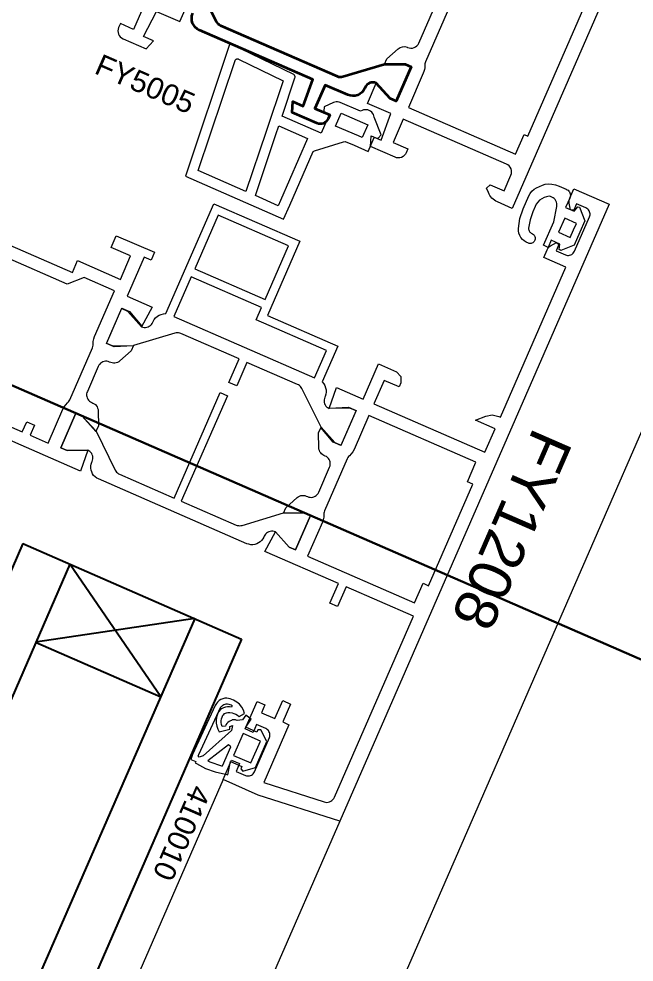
# Model space of a CAD drawing. Header units: millimetres. Extents: x -50172 to 90294, y -80883 to 956680.
# Drawn here: x 4525.7 to 4597.8, y -17292.7 to -17182.1 of the extents above; entities that cross this region are included whole.
import ezdxf

# ---------------------------------------------------------------- set-up
doc = ezdxf.new("R2010")
doc.units = ezdxf.units.MM
doc.header["$MEASUREMENT"] = 0
for name, color, linetype, lineweight in [('0_Pen_No__2', 8, 'Continuous', 15), ('0_Pen_No__5', 7, 'Continuous', 25), ('0_Pen_No__6', 7, 'Continuous', 35), ('0_Pen_No__7', 7, 'Continuous', 35), ('0_Pen_No__9', 7, 'Continuous', 13), ('New_A-25-M_Wall_Ext_Pen_No__87', 8, 'Continuous', 20)]:
    doc.layers.add(name, color=color, linetype=linetype, lineweight=lineweight)
doc.layers.add('New_A-25-M_Wall_Ext', color=7, linetype='Continuous')
doc.layers.add('New_ArchiCAD Windows', color=7, linetype='Continuous')
doc.layers.add('New_ArchiCAD Windows_Pen_No__23', color=7, linetype='Continuous', lineweight=30, true_color=0x2a2a2a)
doc.styles.add('GENERATED_STYLE_3', font='')
doc.styles.get('GENERATED_STYLE_3').set_extended_font_data('Arial')

# ---------------------------------------------------------------- blocks, each defined once
blk = doc.blocks.new('Wall_2_1', base_point=(10092.6, -4631.3))
at = {"layer": 'New_A-25-M_Wall_Ext_Pen_No__87', "linetype": 'Continuous', "flags": 128}
blk.add_lwpolyline([(2234.14, -22653.24), (10092.6, -4631.3)], dxfattribs=at)
blk = doc.blocks.new('Triple Window 19_2')
at = {"layer": 'New_ArchiCAD Windows_Pen_No__23', "linetype": 'Continuous'}
blk.add_line((662.5, -190), (662.5, 0), dxfattribs=at)
blk = doc.blocks.new('Wall_239_1', base_point=(10165.92, -4712.54))
at = {"layer": 'New_ArchiCAD Windows', "color": 251, "linetype": 'Continuous', "lineweight": 20, "true_color": 0x606060, "xscale": -1, "zscale": 1000, "rotation": 66.44041158399281}
blk.add_blockref('Triple Window 19_2', (4761.75, -16605.64), dxfattribs=at)

msp = doc.modelspace()

# ---------------------------------------------------------------- linework, layer by layer
at = {"layer": '0_Pen_No__2', "linetype": 'Continuous', "flags": 128}
for points in [[(4627.51, -17103.47), (4583.54, -17204.31), (4581.8, -17203.55, -0.198912), (4580.74, -17202.45), (4580.53, -17201.92), (4580.93, -17201.53), (4582.58, -17202.25), (4583.38, -17200.42, 0.414214), (4582.86, -17199.1), (4570.76, -17193.83), (4569.56, -17196.57), (4571.3, -17197.33), (4571.1, -17197.79, -0.414214), (4569.79, -17198.31), (4566.9, -17197.05), (4566.98, -17195.78), (4568.18, -17196.3), (4569.3, -17193.19), (4566.55, -17191.99), (4567.58, -17189.6), (4569.2, -17191.4), (4569.94, -17191.72), (4571.69, -17187.69), (4570.96, -17187.37), (4568.54, -17187.4), (4568.82, -17186.76), (4570.14, -17185.58, -0.294108), (4571.21, -17185.4), (4571.26, -17185.42, 0.414214), (4572.58, -17184.91), (4605.83, -17108.64, 0.414214)], [(4608.25, -17107.34, 0.112281), (4607.99, -17107.7), (4573.35, -17187.13, 0.112281), (4573.27, -17187.57, -0.112281), (4573.1, -17188.46), (4571.36, -17192.45), (4583.92, -17197.93), (4584.92, -17195.63), (4585.38, -17195.83), (4622.55, -17110.59), (4622.09, -17110.39), (4623.09, -17108.09), (4611.41, -17103)], [(4540.33, -17180.55), (4539.13, -17183.3), (4537.57, -17182.63), (4537.37, -17183.08, 0.414214), (4537.89, -17184.4), (4540.59, -17185.58), (4541.47, -17184.65), (4540.27, -17184.13), (4541.8, -17181.19), (4544.55, -17182.39), (4545.59, -17180.01)]]:
    msp.add_lwpolyline(points, format="xyb", dxfattribs=at)
for points in [[(4567.32, -17227.23), (4580.34, -17232.91), (4581.54, -17230.16), (4579.22, -17229.15), (4580.43, -17228.68), (4581.19, -17228.54), (4581.96, -17228.71), (4582.14, -17228.79), (4589.81, -17211.19), (4587.24, -17210.07), (4587.64, -17209.16), (4587.71, -17209.02), (4587.8, -17208.9), (4587.91, -17208.79), (4588.04, -17208.7), (4588.71, -17208.29), (4589, -17208.54), (4588.68, -17209.27), (4589.78, -17209.75), (4589.9, -17209.8), (4590.02, -17209.82), (4590.15, -17209.82), (4590.27, -17209.8), (4590.39, -17209.77), (4590.51, -17209.71), (4590.61, -17209.64), (4590.7, -17209.55), (4590.77, -17209.45), (4590.83, -17209.34), (4592.59, -17205.31), (4592.63, -17205.19), (4592.66, -17205.07), (4592.66, -17204.94), (4592.64, -17204.82), (4592.6, -17204.7), (4592.55, -17204.58), (4592.48, -17204.48), (4592.39, -17204.39), (4592.29, -17204.31), (4592.18, -17204.25), (4591.08, -17203.77), (4590.76, -17204.51), (4590.38, -17204.47), (4590.22, -17203.69), (4590.2, -17203.54), (4590.21, -17203.39), (4590.24, -17203.24), (4590.29, -17203.09), (4590.76, -17202), (4594.89, -17203.8), (4563.31, -17276.21), (4553.74, -17273.13), (4549.62, -17271.33)], [(4563.07, -17220.47), (4561.25, -17224.65), (4561.42, -17224.88), (4561.56, -17225.1), (4561.65, -17225.35), (4561.7, -17225.6), (4561.71, -17225.86), (4561.67, -17226.12), (4561.59, -17226.37), (4561.55, -17226.46), (4561.5, -17226.61), (4561.47, -17226.77), (4561.47, -17226.92), (4561.49, -17227.08), (4561.53, -17227.23), (4561.6, -17227.37), (4561.69, -17227.5), (4561.8, -17227.61), (4561.93, -17227.71), (4562.07, -17227.78), (4562.09, -17227.73), (4564.32, -17227.62), (4565.24, -17228.02), (4563.44, -17232.14), (4562.52, -17231.74), (4561.09, -17230.02), (4561.11, -17229.98), (4558.84, -17225.43), (4558.77, -17225.31), (4558.69, -17225.2), (4558.59, -17225.1), (4558.47, -17225.02), (4558.35, -17224.96), (4552.42, -17222.37), (4551.22, -17225.12), (4550.31, -17224.72), (4551.51, -17221.97), (4544.66, -17218.99), (4544.53, -17218.94), (4544.39, -17218.92), (4544.26, -17218.91), (4544.12, -17218.92), (4543.98, -17218.95), (4539.11, -17220.39), (4539.09, -17220.43), (4536.85, -17220.55), (4535.94, -17220.15), (4537.74, -17216.02), (4538.65, -17216.42), (4540.09, -17218.14), (4540.07, -17218.19), (4540.21, -17218.24), (4540.37, -17218.27), (4540.53, -17218.27), (4540.68, -17218.25), (4540.83, -17218.2), (4540.97, -17218.13), (4541.1, -17218.04), (4541.21, -17217.93), (4541.31, -17217.81), (4541.38, -17217.67), (4541.42, -17217.58), (4541.55, -17217.35), (4541.71, -17217.14), (4541.91, -17216.97), (4542.13, -17216.83), (4542.37, -17216.74), (4542.63, -17216.69), (4542.92, -17216.65), (4548.53, -17203.77), (4558.62, -17208.17), (4554.82, -17216.87)], [(4524.61, -17208.61), (4531.94, -17211.81), (4532.54, -17210.43), (4537.58, -17212.63), (4538.78, -17209.88), (4536.49, -17208.88), (4537.09, -17207.51), (4541.58, -17209.46), (4541.18, -17210.38), (4540.35, -17210.02), (4538.36, -17214.6), (4541.29, -17215.88), (4540.07, -17218.19), (4538.45, -17216.39), (4537.72, -17216.07), (4535.96, -17220.1), (4536.69, -17220.42), (4539.11, -17220.39), (4538.83, -17221.03), (4537.51, -17222.21), (4537.38, -17222.31), (4537.24, -17222.39), (4537.08, -17222.44), (4536.92, -17222.47), (4536.76, -17222.47), (4536.6, -17222.44), (4536.44, -17222.39), (4536.3, -17222.33), (4536.15, -17222.27), (4536, -17222.25), (4535.84, -17222.24), (4535.68, -17222.27), (4535.53, -17222.31), (4535.39, -17222.38), (4535.26, -17222.47), (4535.15, -17222.58), (4535.06, -17222.7), (4534.98, -17222.84), (4533.7, -17225.78), (4533.65, -17225.92), (4533.62, -17226.08), (4533.62, -17226.24), (4533.64, -17226.39), (4533.69, -17226.54), (4533.76, -17226.68), (4533.85, -17226.81), (4533.96, -17226.92), (4534.08, -17227.02), (4534.22, -17227.09), (4534.36, -17227.15), (4534.51, -17227.23), (4534.64, -17227.33), (4534.75, -17227.45), (4534.84, -17227.59), (4534.9, -17227.74), (4534.95, -17227.89), (4534.96, -17228.06), (4534.99, -17229.83), (4534.71, -17230.47), (4533.09, -17228.67), (4532.36, -17228.35), (4530.6, -17232.39), (4531.33, -17232.71), (4533.75, -17232.67), (4532.9, -17235.13), (4520.8, -17229.86)], [(4591.48, -17207.1), (4590.81, -17208.63), (4589.22, -17209.26), (4589.04, -17209.12), (4589.13, -17208.49), (4588.12, -17208.05)], [(4514.89, -17225.64), (4526.07, -17230.52), (4526.59, -17229.33), (4527.51, -17229.73), (4526.99, -17230.92), (4529.09, -17231.84), (4530.83, -17227.85), (4530.98, -17227.58), (4531.16, -17227.34), (4531.37, -17227.12), (4531.48, -17227.01), (4531.57, -17226.89), (4531.64, -17226.76), (4534.3, -17220.66), (4534.35, -17220.52), (4534.38, -17220.37), (4534.38, -17220.22), (4534.39, -17219.92), (4534.45, -17219.62), (4534.55, -17219.33), (4536.89, -17213.96), (4533.31, -17212.41), (4531.34, -17213.18), (4524.01, -17209.98)], [(4554.14, -17215.92), (4545.89, -17212.33), (4543.86, -17217), (4560.36, -17224.2), (4561.75, -17220.99), (4553.5, -17217.39)], [(4553.5, -17217.39), (4554.14, -17215.92)], [(4554.82, -17216.87), (4563.07, -17220.47)], [(4549.62, -17271.33), (4550.62, -17269.04), (4551.53, -17269.44), (4551.14, -17270.36), (4552.24, -17270.84), (4552.35, -17270.88), (4552.48, -17270.9), (4552.6, -17270.9), (4552.73, -17270.89), (4552.85, -17270.85), (4552.96, -17270.8), (4553.06, -17270.72), (4553.15, -17270.64), (4553.23, -17270.54), (4553.29, -17270.43), (4555.05, -17266.39), (4555.09, -17266.27), (4555.11, -17266.15), (4555.11, -17266.02), (4555.09, -17265.9), (4555.06, -17265.78), (4555, -17265.67), (4554.93, -17265.56), (4554.84, -17265.47), (4554.74, -17265.4), (4554.63, -17265.34), (4553.53, -17264.86), (4553.13, -17265.78), (4552.22, -17265.38), (4553.62, -17262.17), (4554.53, -17262.57), (4554.13, -17263.48), (4555.69, -17264.16), (4556.61, -17262.06), (4557.53, -17262.46), (4556.61, -17264.56), (4557.34, -17264.88), (4554.39, -17271.66), (4561.47, -17273.94), (4561.62, -17273.98), (4561.79, -17273.99), (4561.95, -17273.97), (4562.11, -17273.93), (4562.26, -17273.86), (4562.39, -17273.77), (4562.51, -17273.66), (4562.61, -17273.53), (4562.69, -17273.39), (4571.94, -17252.16), (4564.06, -17248.72), (4563.06, -17251.01), (4562.15, -17250.61), (4563.14, -17248.32), (4554.53, -17244.57), (4555.75, -17242.26), (4557.37, -17244.06), (4558.1, -17244.38), (4559.86, -17240.34), (4559.13, -17240.03), (4556.71, -17240.06), (4556.99, -17239.42), (4558.31, -17238.23), (4558.44, -17238.14), (4558.58, -17238.06), (4558.74, -17238.01), (4558.9, -17237.98), (4559.06, -17237.98), (4559.22, -17238.01), (4559.38, -17238.06), (4559.52, -17238.12), (4559.67, -17238.17), (4559.82, -17238.2), (4559.98, -17238.21), (4560.13, -17238.18), (4560.28, -17238.14), (4560.43, -17238.07), (4560.55, -17237.98), (4560.67, -17237.87), (4560.76, -17237.75), (4560.84, -17237.61), (4562.11, -17234.67), (4562.17, -17234.52), (4562.19, -17234.37), (4562.2, -17234.21), (4562.17, -17234.06), (4562.13, -17233.91), (4562.06, -17233.77), (4561.97, -17233.64), (4561.86, -17233.53), (4561.74, -17233.43), (4561.6, -17233.36), (4561.45, -17233.29), (4561.31, -17233.22), (4561.18, -17233.12), (4561.07, -17233), (4560.98, -17232.86), (4560.91, -17232.71), (4560.87, -17232.56), (4560.85, -17232.39), (4560.83, -17230.62), (4561.11, -17229.98), (4562.72, -17231.78), (4563.46, -17232.09), (4565.22, -17228.06), (4564.48, -17227.74), (4562.07, -17227.78), (4562.92, -17225.32), (4566.04, -17226.68), (4567.84, -17222.55), (4569.95, -17223.47), (4570.48, -17224.02), (4570.46, -17224.79), (4570.26, -17225.24), (4568.52, -17224.48), (4567.32, -17227.23)]]:
    msp.add_lwpolyline(points, dxfattribs=at)
for points in [[(4554.54, -17215.01), (4557.3, -17208.68), (4549.05, -17205.09), (4546.29, -17211.41)], [(4549.29, -17225.92), (4550.12, -17226.28), (4544.72, -17238.65), (4551.15, -17241.46), (4551.29, -17241.5), (4551.42, -17241.53), (4551.56, -17241.54), (4551.7, -17241.53), (4551.84, -17241.5), (4556.72, -17240.04), (4559.13, -17240.03), (4559.86, -17240.34), (4558.1, -17244.38), (4557.37, -17244.06), (4555.75, -17242.26), (4555.6, -17242.21), (4555.45, -17242.18), (4555.29, -17242.18), (4555.14, -17242.2), (4554.99, -17242.25), (4554.84, -17242.32), (4554.72, -17242.41), (4554.6, -17242.52), (4554.51, -17242.64), (4554.43, -17242.78), (4554.39, -17242.87), (4554.28, -17243.08), (4554.14, -17243.27), (4553.97, -17243.43), (4553.78, -17243.56), (4553.57, -17243.67), (4553.34, -17243.74), (4553.11, -17243.77), (4552.87, -17243.76), (4552.64, -17243.72), (4552.42, -17243.65), (4535, -17236.05), (4534.8, -17235.94), (4534.61, -17235.8), (4534.44, -17235.63), (4534.31, -17235.44), (4534.21, -17235.23), (4534.14, -17235), (4534.11, -17234.77), (4534.11, -17234.53), (4534.15, -17234.3), (4534.23, -17234.08), (4534.27, -17233.99), (4534.32, -17233.84), (4534.35, -17233.68), (4534.35, -17233.53), (4534.33, -17233.37), (4534.28, -17233.22), (4534.21, -17233.08), (4534.12, -17232.95), (4534.01, -17232.84), (4533.89, -17232.74), (4533.75, -17232.67), (4531.33, -17232.71), (4530.6, -17232.39), (4532.36, -17228.35), (4533.09, -17228.67), (4534.72, -17230.45), (4536.97, -17235.02), (4537.04, -17235.14), (4537.13, -17235.25), (4537.23, -17235.34), (4537.34, -17235.43), (4537.47, -17235.49), (4543.9, -17238.29)], [(4566.72, -17228.61), (4564.98, -17232.6), (4564.84, -17232.87), (4564.66, -17233.11), (4564.44, -17233.33), (4564.34, -17233.43), (4564.25, -17233.55), (4564.18, -17233.69), (4561.52, -17239.79), (4561.47, -17239.93), (4561.44, -17240.08), (4561.44, -17240.23), (4561.42, -17240.53), (4561.37, -17240.83), (4561.27, -17241.12), (4559.53, -17245.11), (4572.09, -17250.59), (4573.08, -17248.29), (4573.73, -17248.57), (4578.92, -17236.66), (4578.28, -17236.38), (4579.28, -17234.09)]]:
    msp.add_lwpolyline(points, close=True, dxfattribs=at)
at = {"layer": '0_Pen_No__5', "linetype": 'Continuous'}
for p, q in [((4526.13, -17243.64), (4419.21, -17488.85)), ((4526.13, -17243.64), (4551.8, -17254.83)), ((4531.63, -17246.04), (4424.71, -17491.25)), ((4542.3, -17261.6), (4531.63, -17246.04)), ((4546.3, -17252.43), (4439.37, -17497.65)), ((4546.3, -17252.43), (4527.63, -17255.2)), ((4551.8, -17254.83), (4444.87, -17500.05)), ((4527.63, -17255.2), (4542.3, -17261.6))]:
    msp.add_line(p, q, dxfattribs=at)
at = {"layer": '0_Pen_No__6', "linetype": 'Continuous', "flags": 128}
msp.add_lwpolyline([(4546.55, -17177.79), (4548.81, -17182.36, 0.176327), (4549.3, -17182.83), (4562.99, -17188.8, 0.176327), (4563.67, -17188.84), (4568.55, -17187.38), (4570.96, -17187.37), (4571.69, -17187.69), (4569.94, -17191.72), (4569.2, -17191.4), (4567.58, -17189.6, 0.414214), (4566.27, -17190.12), (4566.23, -17190.21, -0.414214), (4564.25, -17190.99), (4561.6, -17189.83), (4560.4, -17192.58), (4562.14, -17193.34), (4561.94, -17193.8, -0.414214), (4560.62, -17194.31), (4557.74, -17193.05), (4557.82, -17191.78), (4559.01, -17192.3), (4560.13, -17189.19), (4546.84, -17183.39, -0.414214), (4546.06, -17181.42)], format="xyb", dxfattribs=at)
at = {"layer": '0_Pen_No__9', "linetype": 'Continuous'}
for p, q in [((4549.62, -17271.33), (4449.09, -17501.88)), ((4563.31, -17276.21), (4462.38, -17507.68))]:
    msp.add_line(p, q, dxfattribs=at)
at = {"layer": '0_Pen_No__9', "linetype": 'Continuous', "flags": 128}
for points in [[(4564.99, -17196.9), (4566.64, -17197.62), (4567.36, -17195.97), (4567.81, -17196.08), (4568.16, -17195.67), (4567.35, -17193.61), (4567.31, -17193.44), (4567.25, -17193.28), (4567.16, -17193.14), (4567.05, -17193.01), (4566.92, -17192.9), (4566.77, -17192.81), (4566.6, -17192.76), (4566.43, -17192.73), (4566.26, -17192.73), (4566.09, -17192.76), (4565.93, -17192.82), (4565.73, -17192.91), (4563.37, -17191.88), (4563.22, -17191.83), (4563.05, -17191.8), (4562.88, -17191.8), (4562.72, -17191.83), (4562.56, -17191.89), (4561.47, -17192.38), (4561.42, -17192.91), (4562.06, -17193.33), (4561.12, -17195.48), (4556.54, -17193.49), (4558.05, -17188.98), (4558.06, -17188.93), (4558.07, -17188.88), (4558.06, -17188.83), (4558.05, -17188.79), (4558.03, -17188.74), (4558.01, -17188.7), (4557.98, -17188.67), (4557.94, -17188.64), (4557.9, -17188.61), (4550.43, -17184.96), (4545.2, -17200.54), (4556.72, -17205.57), (4557.45, -17203.91)], [(4555.82, -17195.63), (4556.15, -17194.63), (4559.54, -17196.1), (4556.37, -17203.38)], [(4556.37, -17203.38), (4556.1, -17203.99), (4553.41, -17202.81), (4555.82, -17195.63)], [(4557.45, -17203.91), (4560.18, -17197.64), (4560.36, -17197.56), (4563.76, -17196.49), (4563.93, -17196.44), (4564.99, -17196.9)], [(4588.12, -17208.05), (4587.76, -17208.88), (4587.21, -17208.64), (4588.41, -17205.89), (4588.75, -17204.07), (4588.77, -17203.9), (4588.76, -17203.74), (4588.72, -17203.57), (4588.65, -17203.42), (4588.56, -17203.28), (4588.45, -17203.16), (4588.32, -17203.05), (4588.17, -17202.97), (4588.02, -17202.92), (4587.85, -17202.89), (4587.55, -17202.94), (4587.27, -17203.04), (4587, -17203.18), (4586.75, -17203.36), (4586.54, -17203.57), (4586.36, -17203.81), (4586.22, -17204.08), (4585.95, -17204.7), (4585.62, -17205.65), (4585.46, -17206.64), (4585.46, -17206.74), (4585.48, -17206.83), (4585.51, -17206.92), (4585.55, -17207.01), (4585.61, -17207.09), (4585.68, -17207.15), (4585.76, -17207.21), (4585.84, -17207.25), (4585.93, -17207.3), (4586.02, -17207.36), (4586.09, -17207.43), (4586.15, -17207.52), (4586.19, -17207.61), (4586.22, -17207.71), (4586.23, -17207.81), (4586.22, -17207.92), (4586.19, -17208.02), (4586.15, -17208.11), (4586.09, -17208.2), (4586.02, -17208.27), (4585.94, -17208.33), (4585.84, -17208.38), (4585.74, -17208.41), (4585.64, -17208.42), (4585.54, -17208.42), (4585.44, -17208.39), (4585.17, -17208.28), (4584.93, -17208.13), (4584.72, -17207.95), (4584.54, -17207.73), (4584.41, -17207.48), (4584.31, -17207.21), (4584.26, -17206.93), (4584.26, -17206.65), (4584.44, -17205.48), (4584.82, -17204.36), (4585.48, -17202.85), (4585.64, -17202.55), (4585.85, -17202.29), (4586.1, -17202.06), (4586.39, -17201.88), (4587.08, -17201.57), (4587.41, -17201.47), (4587.75, -17201.43), (4588.19, -17201.45), (4588.62, -17201.54), (4589.03, -17201.68), (4589.87, -17202.05), (4589.98, -17202.11), (4590.08, -17202.18), (4590.17, -17202.27), (4590.24, -17202.38), (4590.29, -17202.49), (4590.33, -17202.61), (4590.35, -17202.73), (4590.34, -17202.86), (4590.32, -17202.98), (4590.28, -17203.1), (4589.8, -17204.2), (4590.81, -17204.64), (4591.21, -17204.14), (4591.43, -17204.18), (4592.06, -17205.77), (4591.48, -17207.1)]]:
    msp.add_lwpolyline(points, dxfattribs=at)
for points in [[(4554.66, -17195.3), (4552.3, -17202.33), (4546.69, -17199.88), (4551.03, -17186.96), (4551.05, -17186.92), (4551.08, -17186.87), (4551.11, -17186.84), (4551.15, -17186.81), (4551.2, -17186.78), (4551.24, -17186.77), (4551.29, -17186.76), (4551.35, -17186.76), (4551.4, -17186.77), (4551.44, -17186.79), (4556.66, -17189.34)], [(4565.49, -17195.81), (4562.82, -17194.64), (4563.49, -17193.13), (4566.6, -17194.49), (4565.94, -17196)], [(4590.73, -17206.83), (4591.06, -17206.06), (4589.69, -17205.46), (4588.97, -17207.11), (4590.34, -17207.71)], [(4548.71, -17262.61), (4546.04, -17268.38), (4545.83, -17268.96), (4546.41, -17269.19), (4546.34, -17269.35), (4546.49, -17269.45), (4547.56, -17270.01), (4548.71, -17270.43), (4549.9, -17270.7), (4550.18, -17270.75), (4550.51, -17269.21), (4551.82, -17269.79), (4551.7, -17270.06), (4551.94, -17270.33), (4553.41, -17269.9), (4554.74, -17266.84), (4554.06, -17265.47), (4553.7, -17265.48), (4553.58, -17265.75), (4552.27, -17265.18), (4552.92, -17264.25), (4552.27, -17263.78), (4551.9, -17264.31), (4551.28, -17264.4), (4551.17, -17264.35), (4551.06, -17264.32), (4550.94, -17264.3), (4550.82, -17264.3), (4550.7, -17264.33), (4550.59, -17264.37), (4550.48, -17264.43), (4550.32, -17264.51), (4550.18, -17264.62), (4550.06, -17264.76), (4549.96, -17264.91), (4549.89, -17265.07), (4549.51, -17265.08), (4549.44, -17264.87), (4549.4, -17264.64), (4549.4, -17264.42), (4549.43, -17264.19), (4549.5, -17263.98), (4549.6, -17263.77), (4549.69, -17263.67), (4549.79, -17263.58), (4549.91, -17263.51), (4550.03, -17263.47), (4550.17, -17263.44), (4550.3, -17263.44), (4550.43, -17263.46), (4550.67, -17263.48), (4550.9, -17263.55), (4551.12, -17263.64), (4551.32, -17263.77), (4551.51, -17263.92), (4552.15, -17263.58), (4552.01, -17263.18), (4551.81, -17262.82), (4551.54, -17262.49), (4551.22, -17262.22), (4550.86, -17262), (4550.47, -17261.85), (4550.06, -17261.77), (4549.82, -17261.78), (4549.59, -17261.84), (4549.37, -17261.93), (4549.16, -17262.06), (4548.98, -17262.22), (4548.83, -17262.4)], [(4546.76, -17268.39), (4549.37, -17262.8), (4549.47, -17262.7), (4549.58, -17262.6), (4549.71, -17262.53), (4549.85, -17262.48), (4549.99, -17262.45), (4550.14, -17262.45), (4550.28, -17262.47), (4550.42, -17262.51), (4550.55, -17262.57), (4550.67, -17262.66), (4550.59, -17262.81), (4550.36, -17262.77), (4550.12, -17262.78), (4549.89, -17262.81), (4549.66, -17262.89), (4549.45, -17263.01), (4549.27, -17263.15), (4549.11, -17263.32), (4548.95, -17263.65), (4548.84, -17263.99), (4548.79, -17264.35), (4548.8, -17264.7), (4548.87, -17265.06), (4549, -17265.39), (4549.17, -17265.71), (4550.41, -17265.4), (4550.43, -17265.09), (4550.72, -17264.96), (4550.6, -17265.55), (4547.3, -17268.54), (4546.8, -17268.7), (4546.68, -17268.55)], [(4550.86, -17268.49), (4552.87, -17269.37), (4553.99, -17266.81), (4551.98, -17265.93)], [(4549.44, -17269.69), (4549.56, -17269.72), (4550.54, -17267.46), (4550.24, -17267.23), (4547.82, -17269.14), (4548.05, -17269.24)]]:
    msp.add_lwpolyline(points, close=True, dxfattribs=at)

# ---------------------------------------------------------------- block references
at = {"layer": 'New_A-25-M_Wall_Ext', "color": 250, "lineweight": 50, "true_color": 0x2a2a2a}
for name, p in [('Wall_239_1', (10165.92, -4712.54)), ('Wall_2_1', (10092.6, -4631.3))]:
    msp.add_blockref(name, p, dxfattribs=at)

# ---------------------------------------------------------------- texts
at = {"layer": '0_Pen_No__7', "linetype": 'Continuous', "attachment_point": 7, "style": 'GENERATED_STYLE_3'}
for s, insert, char_height, rotation in [('\\A1;{\\fArial|b0|i0|c0|p34;FY5005}', (4534.37, -17188.44), 2.5, 336.4404), ('\\A1;{\\fArial|b0|i0|c0|p34;FY1208}', (4586.03, -17229.81), 5, 246.4404), ('\\A1;{\\fArial|b0|i0|c0|p34;410010}', (4545.93, -17271.75), 2.5, 246.4404)]:
    msp.add_mtext(s, dxfattribs=dict(at, insert=insert, char_height=char_height, rotation=rotation))

doc.saveas('drawing.dxf')
